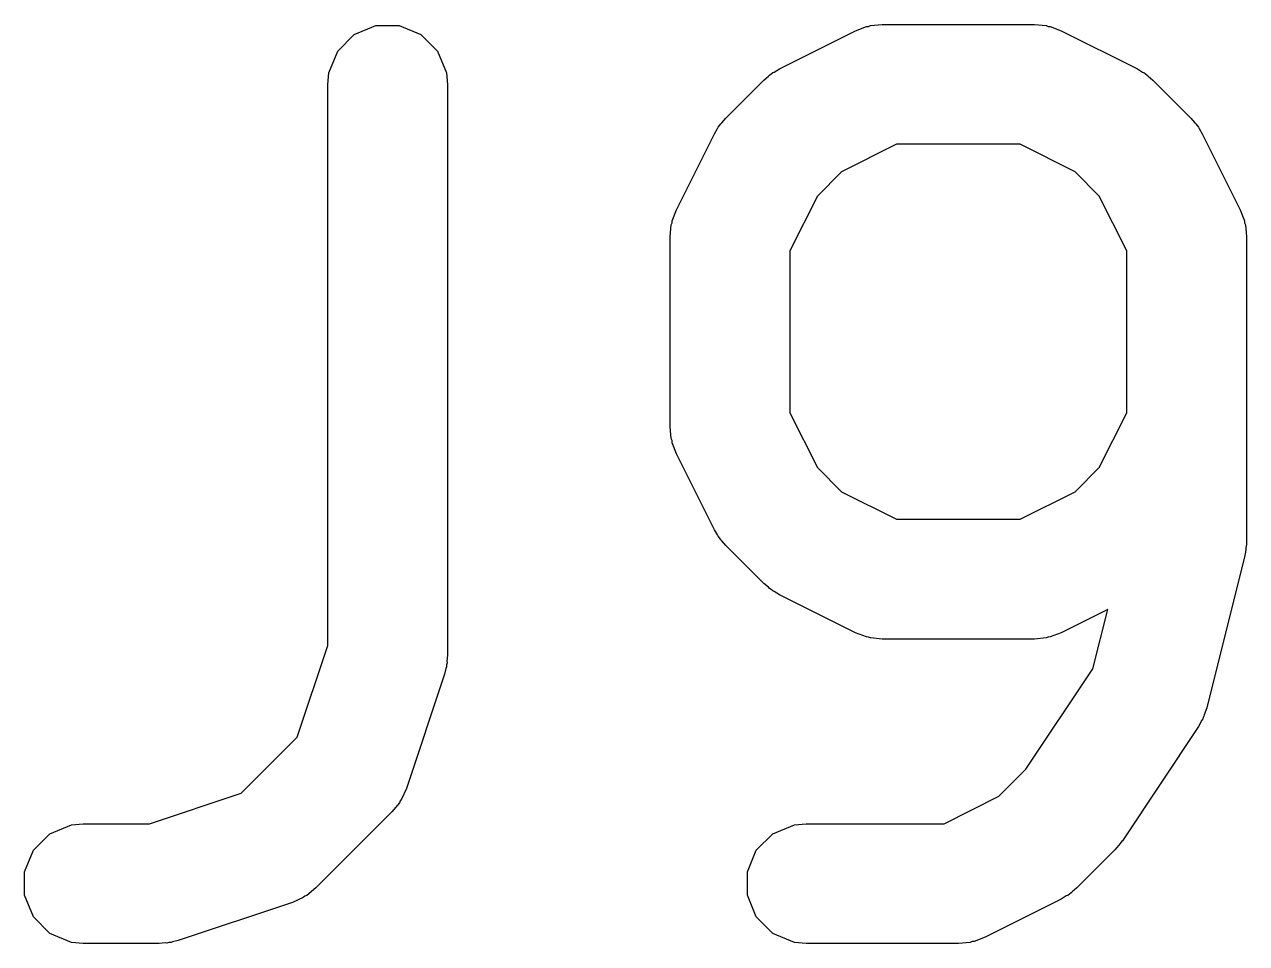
# Model space of a CAD drawing. Header units: inches. Extents: x -2.17 to 1.75, y 0.02 to 2.82.
# Drawn here: x 0.135 to 0.1952, y 0.6641 to 0.7094 of the extents above; entities that cross this region are included whole.
import ezdxf

# ---------------------------------------------------------------- set-up
doc = ezdxf.new("R2010")
doc.units = ezdxf.units.IN
doc.header["$MEASUREMENT"] = 0
doc.layers.add('BLACK', color=250, linetype='CONTINUOUS')

msp = doc.modelspace()

# ---------------------------------------------------------------- linework, layer by layer
at = {"layer": 'BLACK', "linetype": 'CONTINUOUS'}
for p, q in [((0.151236, 0.708919), (0.152301, 0.70936)), ((0.152301, 0.70936), (0.153453, 0.70936)), ((0.153453, 0.70936), (0.154517, 0.708919)), ((0.176575, 0.709319), (0.176673, 0.70936)), ((0.176673, 0.70936), (0.177249, 0.709417)), ((0.177249, 0.709417), (0.184748, 0.709417)), ((0.184748, 0.709417), (0.185324, 0.70936)), ((0.185324, 0.70936), (0.185422, 0.709319)), ((0.150421, 0.708104), (0.151236, 0.708919)), ((0.154517, 0.708919), (0.155332, 0.708104)), ((0.172179, 0.70723), (0.175928, 0.709105)), ((0.175928, 0.709105), (0.176469, 0.709312)), ((0.176469, 0.709312), (0.176575, 0.709319)), ((0.185422, 0.709319), (0.185528, 0.709312)), ((0.185528, 0.709312), (0.186068, 0.709105)), ((0.186068, 0.709105), (0.189818, 0.70723)), ((0.149981, 0.70704), (0.150421, 0.708104)), ((0.155332, 0.708104), (0.155773, 0.70704)), ((0.149924, 0.706464), (0.149981, 0.70704)), ((0.155773, 0.70704), (0.155829, 0.706464)), ((0.171689, 0.706922), (0.171778, 0.706978)), ((0.171778, 0.706978), (0.171859, 0.707044)), ((0.171859, 0.707044), (0.171931, 0.707074)), ((0.171931, 0.707074), (0.172179, 0.70723)), ((0.189818, 0.70723), (0.190066, 0.707074)), ((0.190066, 0.707074), (0.190138, 0.707044)), ((0.190138, 0.707044), (0.190219, 0.706978)), ((0.190219, 0.706978), (0.190308, 0.706922)), ((0.149924, 0.678821), (0.149924, 0.706464)), ((0.155829, 0.706464), (0.155829, 0.678342)), ((0.169536, 0.704802), (0.171411, 0.706677)), ((0.171411, 0.706677), (0.171637, 0.706863)), ((0.171637, 0.706863), (0.171689, 0.706922)), ((0.190308, 0.706922), (0.190359, 0.706863)), ((0.190359, 0.706863), (0.190585, 0.706677)), ((0.190585, 0.706677), (0.19246, 0.704802)), ((0.169292, 0.704525), (0.169351, 0.704576)), ((0.169351, 0.704576), (0.169536, 0.704802)), ((0.19246, 0.704802), (0.192646, 0.704576)), ((0.192646, 0.704576), (0.192705, 0.704525)), ((0.167109, 0.700285), (0.168983, 0.704035)), ((0.168983, 0.704035), (0.169139, 0.704283)), ((0.169139, 0.704283), (0.169169, 0.704355)), ((0.169169, 0.704355), (0.169236, 0.704436)), ((0.169236, 0.704436), (0.169292, 0.704525)), ((0.192705, 0.704525), (0.192761, 0.704436)), ((0.192761, 0.704436), (0.192827, 0.704355)), ((0.192827, 0.704355), (0.192857, 0.704283)), ((0.192857, 0.704283), (0.193013, 0.704035)), ((0.193013, 0.704035), (0.194888, 0.700285)), ((0.177946, 0.703511), (0.175248, 0.702162)), ((0.184051, 0.703511), (0.177946, 0.703511)), ((0.186748, 0.702162), (0.184051, 0.703511)), ((0.175248, 0.702162), (0.174051, 0.700965)), ((0.187945, 0.700965), (0.186748, 0.702162)), ((0.174051, 0.700965), (0.172702, 0.698268)), ((0.189294, 0.698268), (0.187945, 0.700965)), ((0.166894, 0.699639), (0.166902, 0.699745)), ((0.166902, 0.699745), (0.167109, 0.700285)), ((0.194888, 0.700285), (0.195095, 0.699745)), ((0.195095, 0.699745), (0.195102, 0.699639)), ((0.166797, 0.698965), (0.166854, 0.699541)), ((0.166854, 0.699541), (0.166894, 0.699639)), ((0.195102, 0.699639), (0.195143, 0.699541)), ((0.195143, 0.699541), (0.195199, 0.698965)), ((0.166797, 0.689591), (0.166797, 0.698965)), ((0.195199, 0.698965), (0.195199, 0.683967)), ((0.172702, 0.698268), (0.172702, 0.690288)), ((0.189294, 0.690288), (0.189294, 0.698268)), ((0.172702, 0.690288), (0.174051, 0.687591)), ((0.187945, 0.687591), (0.189294, 0.690288)), ((0.166854, 0.689015), (0.166797, 0.689591)), ((0.166894, 0.688917), (0.166854, 0.689015)), ((0.166902, 0.688811), (0.166894, 0.688917)), ((0.167109, 0.68827), (0.166902, 0.688811)), ((0.168983, 0.684521), (0.167109, 0.68827)), ((0.174051, 0.687591), (0.175248, 0.686393)), ((0.186748, 0.686393), (0.187945, 0.687591)), ((0.175248, 0.686393), (0.177946, 0.685045)), ((0.184051, 0.685045), (0.186748, 0.686393)), ((0.177946, 0.685045), (0.184051, 0.685045)), ((0.169139, 0.684273), (0.168983, 0.684521)), ((0.169169, 0.684201), (0.169139, 0.684273)), ((0.169236, 0.68412), (0.169169, 0.684201)), ((0.169292, 0.684031), (0.169236, 0.68412)), ((0.169351, 0.68398), (0.169292, 0.684031)), ((0.169536, 0.683754), (0.169351, 0.68398)), ((0.171411, 0.681879), (0.169536, 0.683754)), ((0.195164, 0.683608), (0.195143, 0.683391)), ((0.195196, 0.683823), (0.195164, 0.683608)), ((0.195199, 0.683967), (0.19519, 0.683866)), ((0.19519, 0.683866), (0.195196, 0.683823)), ((0.195111, 0.683251), (0.193237, 0.675751)), ((0.195126, 0.68335), (0.195111, 0.683251)), ((0.195143, 0.683391), (0.195126, 0.68335)), ((0.171637, 0.681693), (0.171411, 0.681879)), ((0.171689, 0.681634), (0.171637, 0.681693)), ((0.171778, 0.681578), (0.171689, 0.681634)), ((0.171859, 0.681512), (0.171778, 0.681578)), ((0.171931, 0.681482), (0.171859, 0.681512)), ((0.172179, 0.681326), (0.171931, 0.681482)), ((0.175928, 0.679451), (0.172179, 0.681326)), ((0.188361, 0.680597), (0.186068, 0.679451)), ((0.187631, 0.67768), (0.188361, 0.680597)), ((0.176469, 0.679244), (0.175928, 0.679451)), ((0.186068, 0.679451), (0.185528, 0.679244)), ((0.148421, 0.674313), (0.149924, 0.678821)), ((0.176575, 0.679236), (0.176469, 0.679244)), ((0.176673, 0.679196), (0.176575, 0.679236)), ((0.177249, 0.679139), (0.176673, 0.679196)), ((0.184748, 0.679139), (0.177249, 0.679139)), ((0.185324, 0.679196), (0.184748, 0.679139)), ((0.185422, 0.679236), (0.185324, 0.679196)), ((0.185528, 0.679244), (0.185422, 0.679236)), ((0.155829, 0.678342), (0.155801, 0.678051)), ((0.155801, 0.678051), (0.155806, 0.677973)), ((0.155743, 0.677694), (0.155678, 0.677409)), ((0.155773, 0.677766), (0.155743, 0.677694)), ((0.155783, 0.677871), (0.155773, 0.677766)), ((0.155806, 0.677973), (0.155783, 0.677871)), ((0.184328, 0.672724), (0.187631, 0.67768)), ((0.155678, 0.677409), (0.153803, 0.671784)), ((0.193237, 0.675751), (0.193115, 0.675412)), ((0.192998, 0.675148), (0.192829, 0.67483)), ((0.193042, 0.675206), (0.192998, 0.675148)), ((0.193067, 0.675276), (0.193042, 0.675206)), ((0.193101, 0.675341), (0.193067, 0.675276)), ((0.193115, 0.675412), (0.193101, 0.675341)), ((0.192829, 0.67483), (0.189079, 0.669205)), ((0.145657, 0.671549), (0.148421, 0.674313)), ((0.182999, 0.671395), (0.184328, 0.672724)), ((0.141149, 0.670046), (0.145657, 0.671549)), ((0.153803, 0.671784), (0.153567, 0.671256)), ((0.153457, 0.671078), (0.15309, 0.67063)), ((0.153498, 0.671176), (0.153457, 0.671078)), ((0.153567, 0.671256), (0.153498, 0.671176)), ((0.180301, 0.670046), (0.182999, 0.671395)), ((0.15309, 0.67063), (0.14934, 0.666881)), ((0.136238, 0.669549), (0.137302, 0.66999)), ((0.137302, 0.66999), (0.137879, 0.670046)), ((0.137879, 0.670046), (0.141149, 0.670046)), ((0.171859, 0.669549), (0.172923, 0.66999)), ((0.172923, 0.66999), (0.173499, 0.670046)), ((0.173499, 0.670046), (0.180301, 0.670046)), ((0.135423, 0.668734), (0.136238, 0.669549)), ((0.171044, 0.668734), (0.171859, 0.669549)), ((0.189078, 0.669203), (0.188899, 0.668985)), ((0.189079, 0.669205), (0.189078, 0.669204)), ((0.189078, 0.669204), (0.189078, 0.669203)), ((0.134982, 0.66767), (0.135423, 0.668734)), ((0.170603, 0.66767), (0.171044, 0.668734)), ((0.18871, 0.668755), (0.186836, 0.666881)), ((0.188712, 0.668757), (0.18871, 0.668755)), ((0.188899, 0.668985), (0.188712, 0.668758)), ((0.188712, 0.668758), (0.188712, 0.668757)), ((0.134982, 0.666518), (0.134982, 0.66767)), ((0.170603, 0.666518), (0.170603, 0.66767)), ((0.14934, 0.666881), (0.148893, 0.666513)), ((0.186558, 0.666636), (0.186469, 0.66658)), ((0.186609, 0.666695), (0.186558, 0.666636)), ((0.186836, 0.666881), (0.186609, 0.666695)), ((0.135423, 0.665453), (0.134982, 0.666518)), ((0.148186, 0.666167), (0.142562, 0.664293)), ((0.148715, 0.666403), (0.148186, 0.666167)), ((0.148795, 0.666473), (0.148715, 0.666403)), ((0.148893, 0.666513), (0.148795, 0.666473)), ((0.171044, 0.665453), (0.170603, 0.666518)), ((0.186068, 0.666327), (0.182319, 0.664453)), ((0.186316, 0.666484), (0.186068, 0.666327)), ((0.186388, 0.666513), (0.186316, 0.666484)), ((0.186469, 0.66658), (0.186388, 0.666513)), ((0.136238, 0.664639), (0.135423, 0.665453)), ((0.171859, 0.664639), (0.171044, 0.665453)), ((0.137302, 0.664198), (0.136238, 0.664639)), ((0.137879, 0.664141), (0.137302, 0.664198)), ((0.142204, 0.664198), (0.1421, 0.664187)), ((0.142276, 0.664228), (0.142204, 0.664198)), ((0.142562, 0.664293), (0.142276, 0.664228)), ((0.172923, 0.664198), (0.171859, 0.664639)), ((0.173499, 0.664141), (0.172923, 0.664198)), ((0.181574, 0.664198), (0.180998, 0.664141)), ((0.181672, 0.664238), (0.181574, 0.664198)), ((0.181778, 0.664246), (0.181672, 0.664238)), ((0.182319, 0.664453), (0.181778, 0.664246)), ((0.141628, 0.664141), (0.137879, 0.664141)), ((0.14192, 0.66417), (0.141628, 0.664141)), ((0.141997, 0.664164), (0.14192, 0.66417)), ((0.1421, 0.664187), (0.141997, 0.664164)), ((0.180998, 0.664141), (0.173499, 0.664141))]:
    msp.add_line(p, q, dxfattribs=at)

doc.saveas('drawing.dxf')
